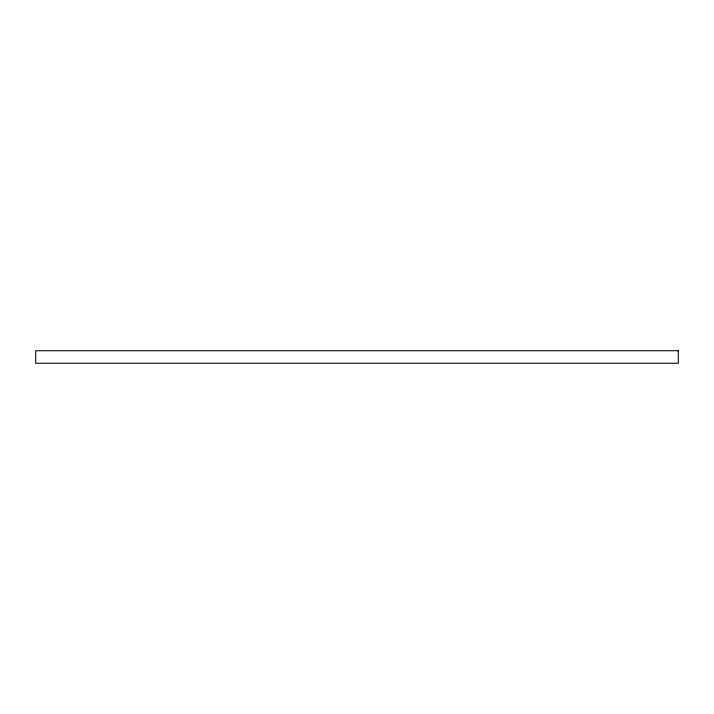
<?xml version="1.0" encoding="UTF-8"?>
<svg xmlns="http://www.w3.org/2000/svg" width="714" height="714" viewBox="0 0 714 714"><rect width="100%" height="100%" fill="white"/><g stroke="black" fill="none" stroke-linecap="round" stroke-linejoin="round"><path stroke-width="1.07" d="M678.3 350.735L35.7 350.735L35.7 363.265L678.3 363.265L678.3 350.735"/></g></svg>
